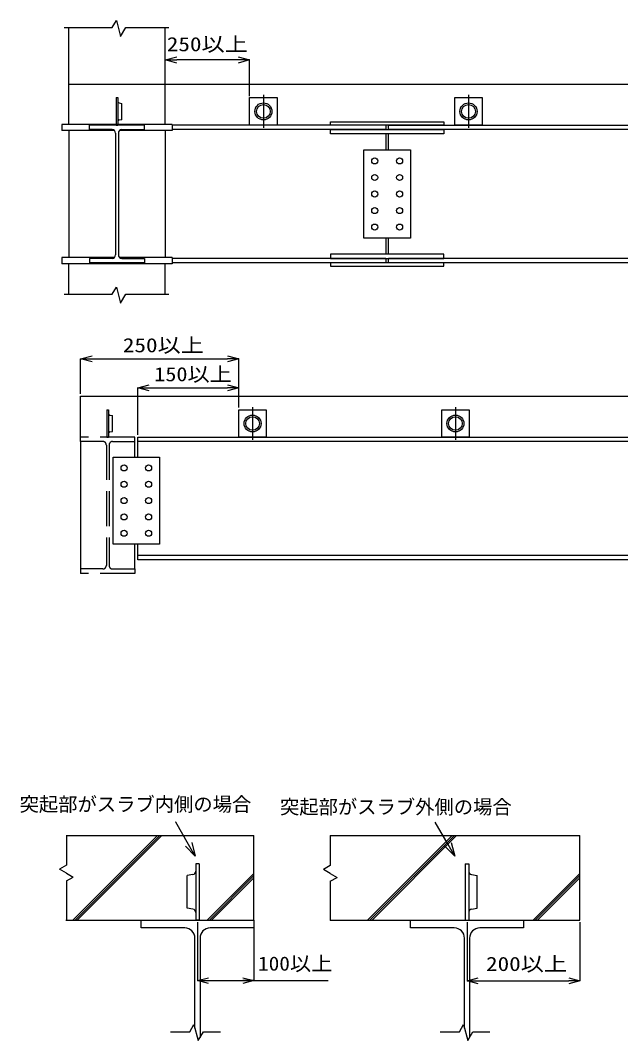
# Model space of a CAD drawing. Units: millimetres, scale not verified. Extents: x -31500 to 27900, y -22275 to 19725.
# Drawn here: x -13816 to -6045, y -12226 to 996 of the extents above; entities that cross this region are included whole.
import ezdxf
from ezdxf.enums import TextEntityAlignment as Align

# ---------------------------------------------------------------- set-up
doc = ezdxf.new("R2010")
doc.units = ezdxf.units.MM
doc.header["$LTSCALE"] = 150
doc.linetypes.add('CHAIN1', pattern=[8, 5, -1, 1, -1])
doc.linetypes.add('DASHED3', pattern=[4, 3, -1])
for name, color, linetype in [('0-0_0', 134, 'Continuous'), ('0-4_02_TEXT', 134, 'Continuous'), ('0-5_05_SUNPOU', 1, 'Continuous'), ('0-8_08_CENTER', 1, 'CHAIN1'), ('0-9_09SUNPO', 1, 'Continuous')]:
    doc.layers.add(name, color=color, linetype=linetype)
doc.styles.add('ＭＳ ゴシック', font='')
doc.styles.get('ＭＳ ゴシック').set_extended_font_data('MS Gothic')

msp = doc.modelspace()

# ---------------------------------------------------------------- linework, layer by layer
at = {"layer": '0-0_0'}
for p, q in [((-13190.3, -351), (-13190.3, 904.8)), ((-11940.8, -351), (-11940.8, 904.8)), ((-11940.8, 483.2), (-11790.8, 483.2)), ((-10847.6, 483.2), (-10997.6, 483.2)), ((-13190.3, 168), (7782.4, 168)), ((-12576.3, -4.7), (-12576.3, -361.7)), ((-12576.3, -4.7), (-12554.9, -4.7)), ((-12554.9, -4.7), (-12554.9, -52.6)), ((-12554.9, -4.7), (-12554.9, -361.7)), ((-12537, -73.7), (-12501.3, -79.7)), ((-12501.3, -290.6), (-12501.3, -79.7)), ((-11851.6, -351), (-13279.5, -351)), ((-13279.5, -351), (-13279.5, -429.5)), ((-12208.6, -361.7), (-12922.5, -361.7)), ((-12922.5, -418.8), (-12922.5, -361.7)), ((-12576.3, -361.7), (-12554.9, -361.7)), ((-12554.9, -313.8), (-12554.9, -361.7)), ((-12537, -292.6), (-12501.3, -286.7)), ((-12208.6, -418.8), (-12208.6, -361.7)), ((-11851.6, -351), (-11851.6, -429.5)), ((-9085, -361.7), (-11851.6, -361.7)), ((-9049.3, -361.7), (3641.4, -361.7)), ((-9049.3, -418.8), (-9049.3, -361.7)), ((-12600.2, -429.5), (-13279.5, -429.5)), ((-13190.3, -429.5), (-13190.3, -2078.7)), ((-12629.8, -418.8), (-12922.5, -418.8)), ((-12583.4, -465.2), (-12583.4, -2043)), ((-12547.7, -465.2), (-12547.7, -2043)), ((-11851.6, -429.5), (-12531, -429.5)), ((-12501.3, -418.8), (-12208.6, -418.8)), ((-11940.8, -429.5), (-11940.8, -2078.7)), ((-9085, -475.9), (-9085, -682.9)), ((3641.4, -418.8), (-9049.3, -418.8)), ((-9049.3, -682.9), (-9049.3, -475.9)), ((-9085, -1825.3), (-9085, -2032.3)), ((-9049.3, -2032.3), (-9049.3, -1825.3)), ((-13279.5, -2078.7), (-13279.5, -2157.3)), ((-12600.2, -2078.7), (-13279.5, -2078.7)), ((-12922.5, -2089.5), (-12922.5, -2146.6)), ((-12629.8, -2089.5), (-12922.5, -2089.5)), ((-11851.6, -2078.7), (-12531, -2078.7)), ((-12501.3, -2089.5), (-12208.6, -2089.5)), ((-12208.6, -2089.5), (-12208.6, -2146.6)), ((-11851.6, -2078.7), (-11851.6, -2157.3)), ((-9085, -2089.5), (-11851.6, -2089.5)), ((-9085, -2089.5), (-9085, -2146.6)), ((3641.4, -2089.5), (-9049.3, -2089.5)), ((-11851.6, -2157.3), (-13279.5, -2157.3)), ((-13190.3, -2551.1), (-13190.3, -2157.3)), ((-12208.6, -2146.6), (-12922.5, -2146.6)), ((-11940.8, -2551.1), (-11940.8, -2157.3)), ((-9085, -2146.6), (-11851.6, -2146.6)), ((-13038.7, -3390.3), (-12888.7, -3390.3)), ((-10986.2, -3390.3), (-11136.2, -3390.3)), ((-12297.1, -3766), (-12147.1, -3766)), ((-10986.2, -3766), (-11136.2, -3766)), ((-13038.7, -3875.1), (7917.3, -3875.1)), ((-13038.7, -4404.8), (-13038.7, -3875.1)), ((-12696.1, -4051.7), (-12696.1, -4404.8)), ((-12696.1, -4051.7), (-12674.9, -4051.7)), ((-12674.9, -4051.7), (-12674.9, -4099)), ((-12674.9, -4051.7), (-12674.9, -4404.8)), ((-12657.2, -4119.9), (-12622, -4125.8)), ((-12622, -4330.6), (-12622, -4125.8)), ((-12674.9, -4357.4), (-12674.9, -4404.8)), ((-12657.2, -4336.5), (-12622, -4330.6)), ((-13038.7, -4461.3), (-13038.7, -6113.8)), ((-12696.1, -4404.8), (-12674.9, -4404.8)), ((-12332.4, -4662.5), (-12332.4, -4461.3)), ((-12297.1, -4404.8), (6700.2, -4404.8)), ((-12297.1, -4662.5), (-12297.1, -4404.8)), ((6700.2, -4461.3), (-12297.1, -4461.3)), ((-12332.4, -6113.8), (-12332.4, -5792.5)), ((-12297.1, -5993.8), (-12297.1, -5792.5)), ((6700.2, -5937.3), (-12297.1, -5937.3)), ((6700.2, -5993.8), (-12297.1, -5993.8)), ((-13221, -9567.6), (-10792.6, -9567.6)), ((-10792.6, -10663.3), (-10792.6, -9567.6)), ((-9803.2, -9567.6), (-6572.1, -9567.6)), ((-6572.1, -10663.3), (-6572.1, -9567.6)), ((-11551.7, -9833.7), (-11638.8, -9682.8)), ((-8191.9, -9833.7), (-8279, -9682.8)), ((-11545.1, -9932.8), (-11545.1, -10030.8)), ((-11501.2, -9932.8), (-11545.1, -9932.8)), ((-11545.1, -9932.8), (-11545.1, -10663.3)), ((-11501.2, -9932.8), (-11501.2, -10663.3)), ((-8055, -9932.8), (-8055, -10663.3)), ((-8055, -9932.8), (-8011.2, -9932.8)), ((-8011.2, -9932.8), (-8011.2, -10030.8)), ((-8011.2, -9944.6), (-8011.2, -10675.1)), ((-11581.7, -10074.1), (-11654.6, -10086.2)), ((-11654.6, -10509.9), (-11654.6, -10086.2)), ((-7974.6, -10074.1), (-7901.6, -10086.2)), ((-7901.6, -10509.9), (-7901.6, -10086.2)), ((-11581.7, -10522.1), (-11654.6, -10509.9)), ((-11545.1, -10565.3), (-11545.1, -10663.3)), ((-8011.2, -10565.3), (-8011.2, -10663.3)), ((-7974.6, -10522.1), (-7901.6, -10509.9)), ((-13226.3, -10663.3), (-12253.7, -10663.3)), ((-11501.2, -10663.3), (-11545.1, -10663.3)), ((-11054.4, -10663.3), (-10792.6, -10663.3)), ((-9803.2, -10663.3), (-8763.6, -10663.3)), ((-8055, -10663.3), (-8011.2, -10663.3)), ((-7564.3, -10663.3), (-6572.1, -10663.3)), ((-11556, -12065.4), (-11556, -10897.1)), ((-11490.3, -10897.1), (-11490.3, -12186.1)), ((-8066, -12065.4), (-8066, -10897.1)), ((-8000.2, -10897.1), (-8000.2, -12186.1)), ((-11523.2, -11449), (-11379.8, -11449)), ((-10792.6, -11449), (-10936, -11449)), ((-8033.1, -11451.3), (-7889.8, -11451.3)), ((-6572.1, -11451.3), (-6715.4, -11451.3))]:
    msp.add_line(p, q, dxfattribs=at)
at = {"layer": '0-0_0', "linetype": 'DASHED3'}
for p, q in [((-12332.4, -4404.8), (-13038.7, -4404.8)), ((-13038.7, -4461.3), (-13038.7, -4404.8)), ((-12749.1, -4461.3), (-13038.7, -4461.3)), ((-12622, -4461.3), (-12332.4, -4461.3)), ((-12332.4, -4461.3), (-12332.4, -4404.8)), ((-12703.2, -4507.2), (-12703.2, -6067.9)), ((-12667.9, -4507.2), (-12667.9, -6067.9)), ((-13038.7, -6113.8), (-13038.7, -6170.3)), ((-12749.1, -6113.8), (-13038.7, -6113.8)), ((-12332.4, -6170.3), (-13038.7, -6170.3)), ((-12622, -6113.8), (-12332.4, -6113.8)), ((-12332.4, -6113.8), (-12332.4, -6170.3))]:
    msp.add_line(p, q, dxfattribs=at)
at = {"layer": '0-0_0'}
for points in [[(-11790.8, 443), (-11940.8, 483.2), (-11790.8, 523.4)], [(-10997.6, 523.4), (-10847.6, 483.2), (-10997.6, 443)], [(-9085, -361.7), (-9085, -418.8), (-11851.6, -418.8)], [(3641.4, -2146.6), (-9049.3, -2146.6), (-9049.3, -2089.5)], [(-12888.7, -3430.5), (-13038.7, -3390.3), (-12888.7, -3350.1)], [(-11136.2, -3350.1), (-10986.2, -3390.3), (-11136.2, -3430.5)], [(-12147.1, -3806.2), (-12297.1, -3766), (-12147.1, -3725.8)], [(-11136.2, -3725.8), (-10986.2, -3766), (-11136.2, -3806.2)], [(-11598.4, -9659.4), (-11551.7, -9833.7), (-11679.2, -9706.1)], [(-8238.6, -9659.4), (-8191.9, -9833.7), (-8319.4, -9706.1)], [(-11687.5, -10765.6), (-12253.7, -10765.6), (-12253.7, -10663.3), (-10792.6, -10663.3), (-10792.6, -10765.6), (-11358.8, -10765.6)], [(-8197.5, -10765.6), (-8763.6, -10765.6), (-8763.6, -10663.3), (-7302.6, -10663.3), (-7302.6, -10765.6), (-7868.7, -10765.6)], [(-11379.8, -11487.4), (-11523.2, -11449), (-11379.8, -11410.6)], [(-10936, -11410.6), (-10792.6, -11449), (-10936, -11487.4)], [(-7889.8, -11489.7), (-8033.1, -11451.3), (-7889.8, -11412.9)], [(-6715.4, -11412.9), (-6572.1, -11451.3), (-6715.4, -11489.7)]]:
    msp.add_lwpolyline(points, dxfattribs=at)
for points in [[(-10847.6, -4.7), (-10490.6, -4.7), (-10490.6, -361.7), (-10847.6, -361.7)], [(-8192.5, -4.7), (-7835.6, -4.7), (-7835.6, -361.7), (-8192.5, -361.7)], [(-8335.3, -318.8), (-8335.3, -361.7), (-9799, -361.7), (-9799, -318.8)], [(-8335.3, -418.8), (-8335.3, -475.9), (-9799, -475.9), (-9799, -418.8)], [(-8763.7, -682.9), (-8763.7, -1825.3), (-9370.6, -1825.3), (-9370.6, -682.9)], [(-8335.3, -2089.5), (-8335.3, -2032.3), (-9799, -2032.3), (-9799, -2089.5)], [(-8335.3, -2189.4), (-8335.3, -2146.6), (-9799, -2146.6), (-9799, -2189.4)], [(-10986.2, -4051.7), (-10633.1, -4051.7), (-10633.1, -4404.8), (-10986.2, -4404.8)], [(-8359.9, -4051.7), (-8006.8, -4051.7), (-8006.8, -4404.8), (-8359.9, -4404.8)], [(-12014.6, -4662.5), (-12014.6, -5792.5), (-12614.9, -5792.5), (-12614.9, -4662.5)]]:
    msp.add_lwpolyline(points, close=True, dxfattribs=at)
for centre, radius in [((-10669.1, -183.2), 110.7), ((-10669.1, -183.2), 89.2), ((-8014.1, -183.2), 110.7), ((-8014.1, -183.2), 89.2), ((-9227.8, -825.7), 39.3), ((-8906.5, -825.7), 39.3), ((-9227.8, -1039.9), 39.3), ((-8906.5, -1039.9), 39.3), ((-9227.8, -1254.1), 39.3), ((-8906.5, -1254.1), 39.3), ((-9227.8, -1468.3), 39.3), ((-8906.5, -1468.3), 39.3), ((-9227.8, -1682.5), 39.3), ((-8906.5, -1682.5), 39.3), ((-10809.6, -4228.2), 109.5), ((-10809.6, -4228.2), 88.3), ((-8183.4, -4228.2), 109.5), ((-8183.4, -4228.2), 88.3), ((-12473.7, -4803.8), 38.8), ((-12155.9, -4803.8), 38.8), ((-12473.7, -5015.7), 38.8), ((-12155.9, -5015.7), 38.8), ((-12473.7, -5227.5), 38.8), ((-12155.9, -5227.5), 38.8), ((-12473.7, -5439.4), 38.8), ((-12155.9, -5439.4), 38.8), ((-12473.7, -5651.3), 38.8), ((-12155.9, -5651.3), 38.8)]:
    msp.add_circle(centre, radius, dxfattribs=at)
for centre, radius, start, end in [((-12533.4, -52.6), 21.4, 180, 260.53768), ((-12533.4, -313.8), 21.4, 99.46232, 180), ((-12629.8, -465.2), 46.4, 0, 90), ((-12501.3, -465.2), 46.4, 90, 180), ((-12629.8, -2043), 46.4, 270, 0), ((-12501.3, -2043), 46.4, 180, 270), ((-12653.8, -4099), 21.2, 180, 260.53768), ((-12653.8, -4357.4), 21.2, 99.46232, 180), ((-11588.9, -10030.8), 43.8, 279.46232, 0), ((-7967.4, -10030.8), 43.8, 180, 260.53768), ((-11588.9, -10565.3), 43.8, 0, 80.53768), ((-7967.4, -10565.3), 43.8, 99.46232, 180), ((-11687.5, -10897.1), 131.5, 0, 90), ((-11358.8, -10897.1), 131.5, 90, 180), ((-8197.5, -10897.1), 131.5, 0, 90), ((-7868.7, -10897.1), 131.5, 90, 180)]:
    msp.add_arc(centre, radius, start, end, dxfattribs=at)
at = {"layer": '0-0_0', "linetype": 'DASHED3'}
for centre, start, end in [((-12749.1, -4507.2), 0, 90), ((-12622, -4507.2), 90, 180), ((-12749.1, -6067.9), 270, 0), ((-12622, -6067.9), 180, 270)]:
    msp.add_arc(centre, 45.9, start, end, dxfattribs=at)
at = {"layer": '0-5_05_SUNPOU'}
for p, q in [((-12517.9, 789.3), (-12451.2, 904.8)), ((-12451.2, 904.8), (-11894.6, 904.8)), ((-12517.9, -2666.6), (-12451.2, -2551.1)), ((-12451.2, -2551.1), (-11894.6, -2551.1))]:
    msp.add_line(p, q, dxfattribs=at)
for points in [[(-13247.3, 904.8), (-12625.9, 904.8), (-12573.3, 996), (-12517.9, 789.3)], [(-13247.3, -2551.1), (-12625.9, -2551.1), (-12573.3, -2459.9), (-12517.9, -2666.6)]]:
    msp.add_lwpolyline(points, dxfattribs=at)
at = {"layer": '0-8_08_CENTER'}
for p, q in [((-10669.1, 31), (-10669.1, -397.4)), ((-8014.1, 31), (-8014.1, -397.4)), ((-10809.6, -4016.4), (-10809.6, -4440.1)), ((-8183.4, -4016.4), (-8183.4, -4440.1))]:
    msp.add_line(p, q, dxfattribs=at)
at = {"layer": '0-9_09SUNPO'}
for p, q in [((-11940.8, 25.3), (-11940.8, 483.2)), ((-10997.6, 483.2), (-11790.8, 483.2)), ((-10847.6, 14.9), (-10847.6, 483.2)), ((-13038.7, -3845.1), (-13038.7, -3390.3)), ((-12888.7, -3390.3), (-11136.2, -3390.3)), ((-10986.2, -4021.7), (-10986.2, -3390.3)), ((-12297.1, -4374.8), (-12297.1, -3766)), ((-12147.1, -3766), (-11136.2, -3766)), ((-10986.2, -4021.7), (-10986.2, -3766)), ((-11806, -9394.3), (-11805.8, -9394.3)), ((-11805.4, -9394.3), (-11805.8, -9394.3)), ((-11638.8, -9682.8), (-11805.4, -9394.3)), ((-8446.2, -9394.3), (-8446, -9394.3)), ((-8445.6, -9394.3), (-8446, -9394.3)), ((-8279, -9682.8), (-8445.6, -9394.3)), ((-13221, -9562.7), (-13221, -9953.3)), ((-13136.9, -10663.3), (-12041.1, -9567.6)), ((-13108.5, -10663.3), (-12012.7, -9567.6)), ((-13079.7, -10663.3), (-11984, -9567.6)), ((-9803.2, -9567.6), (-9803.2, -9958.2)), ((-9320.1, -10663.3), (-8224.3, -9567.6)), ((-9291.7, -10663.3), (-8195.9, -9567.6)), ((-9263, -10663.3), (-8167.2, -9567.6)), ((-13221, -9953.3), (-13309, -10004.1)), ((-13221, -10054.9), (-13309, -10004.1)), ((-9803.2, -9958.2), (-9891.2, -10008.9)), ((-9803.2, -10059.7), (-9891.2, -10008.9)), ((-13221, -10054.9), (-13133, -10105.7)), ((-13221, -10156.5), (-13133, -10105.7)), ((-13221, -10156.5), (-13221, -10663.5)), ((-11397.7, -10663.3), (-10792.6, -10058.3)), ((-11369.2, -10663.3), (-10792.6, -10086.7)), ((-11340.5, -10663.3), (-10792.6, -10115.5)), ((-9803.2, -10059.7), (-9715.2, -10110.5)), ((-9803.2, -10161.3), (-9715.2, -10110.5)), ((-9803.2, -10161.3), (-9803.2, -10668.3)), ((-7177.1, -10663.3), (-6572.1, -10058.3)), ((-7148.7, -10663.3), (-6572.1, -10086.7)), ((-7120, -10663.3), (-6572.1, -10115.5)), ((-11523.2, -10692), (-11523.2, -11449)), ((-10792.6, -10692), (-10792.6, -11449)), ((-8033.1, -10692), (-8033.1, -11451.3)), ((-6572.1, -10692), (-6572.1, -11451.3)), ((-11379.8, -11449), (-9830.6, -11449)), ((-7889.8, -11451.3), (-6715.4, -11451.3)), ((-11513.1, -12225.7), (-11446.4, -12110.1)), ((-11446.4, -12110.1), (-11226.1, -12110.1)), ((-8023, -12225.7), (-7956.3, -12110.1)), ((-7956.3, -12110.1), (-7736.1, -12110.1))]:
    msp.add_line(p, q, dxfattribs=at)
for points in [[(-11872.6, -12110.1), (-11621.1, -12110.1), (-11568.5, -12019), (-11513.1, -12225.7)], [(-8382.5, -12110.1), (-8131, -12110.1), (-8078.4, -12019), (-8023, -12225.7)]]:
    msp.add_lwpolyline(points, dxfattribs=at)

# ---------------------------------------------------------------- texts
at = {"layer": '0-4_02_TEXT', "style": 'ＭＳ ゴシック'}
for s, width, p in [('250以上', 1.2, (-11920, 541.3)), ('250以上', 1.2, (-12489, -3360.1)), ('150以上', 1.15, (-12082.8, -3735.8)), ('100以上', 1.1, (-10738.1, -11374.1)), ('200以上', 1.2, (-7786.8, -11378.4))]:
    msp.add_text(s, height=183.3, dxfattribs=dict(at, width=width)).set_placement(p, align=Align.BOTTOM_LEFT)
for s, p in [('突起部がスラブ内側の場合', (-13826.5, -9309.4)), ('突起部がスラブ外側の場合', (-10454.9, -9344))]:
    msp.add_text(s, height=183.3, dxfattribs=at).set_placement(p, align=Align.BOTTOM_LEFT)

doc.saveas('drawing.dxf')
